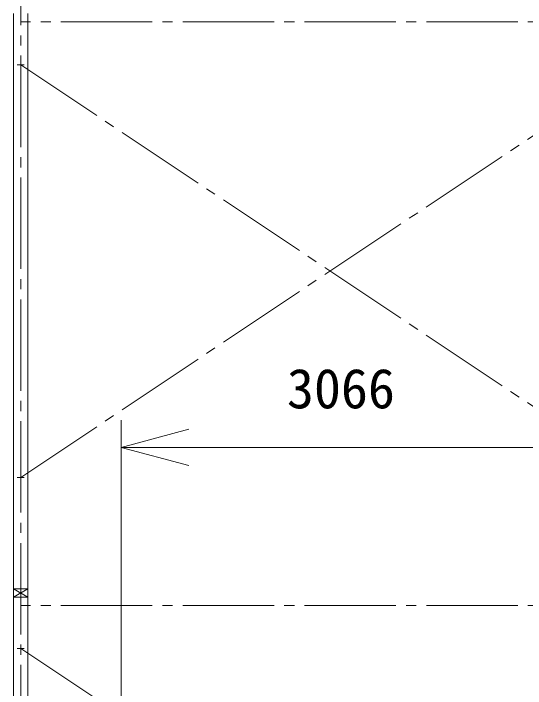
# Model space of a CAD drawing. Units: millimetres, scale not verified. Extents: x -7678 to 7678, y -9969 to 9969.
# Drawn here: x -6362 to -4849, y -6214 to -4220 of the extents above; entities that cross this region are included whole.
import ezdxf
from ezdxf.enums import TextEntityAlignment as Align

# ---------------------------------------------------------------- set-up
doc = ezdxf.new("R2010")
doc.units = ezdxf.units.MM
doc.header["$LTSCALE"] = 30
doc.linetypes.add('CHAIN2', pattern=[12, 9, -1, 1, -1])
for name, color, linetype, lineweight in [('0-A_20 準用実線', 4, 'Continuous', 18), ('0-B_22 準用一点鎖線', 4, 'CHAIN2', 18), ('0-D_05 寸法', 7, 'Continuous', 18)]:
    doc.layers.add(name, color=color, linetype=linetype, lineweight=lineweight)
doc.styles.add('ＭＳ ゴシック', font='')
doc.styles.get('ＭＳ ゴシック').set_extended_font_data('MS Gothic')

msp = doc.modelspace()

# ---------------------------------------------------------------- linework, layer by layer
at = {"layer": '0-A_20 準用実線'}
for p, q in [((-6362.08, -5919.16), (-6362.08, -4219.16)), ((-6319.38, -4219.16), (-6319.38, -5919.16)), ((-6362.08, -5919.16), (-6362.08, -5944.16)), ((-6319.38, -5919.16), (-6362.08, -5919.16)), ((-6319.38, -5919.16), (-6319.38, -5944.16)), ((-6319.38, -5944.16), (-6362.08, -5944.16)), ((-6362.08, -7644.16), (-6362.08, -5944.16)), ((-6319.38, -5944.16), (-6319.38, -7644.16))]:
    msp.add_line(p, q, dxfattribs=at)
at = {"layer": '0-B_22 準用一点鎖線'}
for p, q in [((-6340.73, -744.16), (-6340.73, -9369.16)), ((-4511.73, -4244.16), (-6340.73, -4244.16)), ((-6330.05, -4371.16), (-6351.4, -4371.16)), ((-6340.73, -4371.16), (-4511.73, -5590.16)), ((-6340.73, -5590.16), (-4511.73, -4371.16)), ((-6330.05, -5590.16), (-6351.4, -5590.16)), ((-6362.08, -5944.16), (-6319.38, -5919.16)), ((-6362.08, -5919.16), (-6319.38, -5944.16)), ((-4511.73, -5969.16), (-6340.73, -5969.16)), ((-6330.05, -6096.16), (-6351.4, -6096.16)), ((-6340.73, -6096.16), (-4511.73, -7315.16))]:
    msp.add_line(p, q, dxfattribs=at)
at = {"layer": '0-D_05 寸法'}
for p, q in [((-6043.73, -6393.16), (-6043.73, -5421.41)), ((-6043.73, -5501.41), (-5843.73, -5501.41)), ((-5843.73, -5501.41), (-3179.73, -5501.41))]:
    msp.add_line(p, q, dxfattribs=at)
msp.add_lwpolyline([(-5843.73, -5555), (-6043.73, -5501.41), (-5843.73, -5447.82)], dxfattribs=at)

# ---------------------------------------------------------------- texts
at = {"layer": '0-D_05 寸法', "style": 'ＭＳ ゴシック'}
msp.add_text('3066', height=117.3, dxfattribs=at).set_placement((-5553.84, -5421.41), align=Align.BOTTOM_LEFT)

doc.saveas('drawing.dxf')
